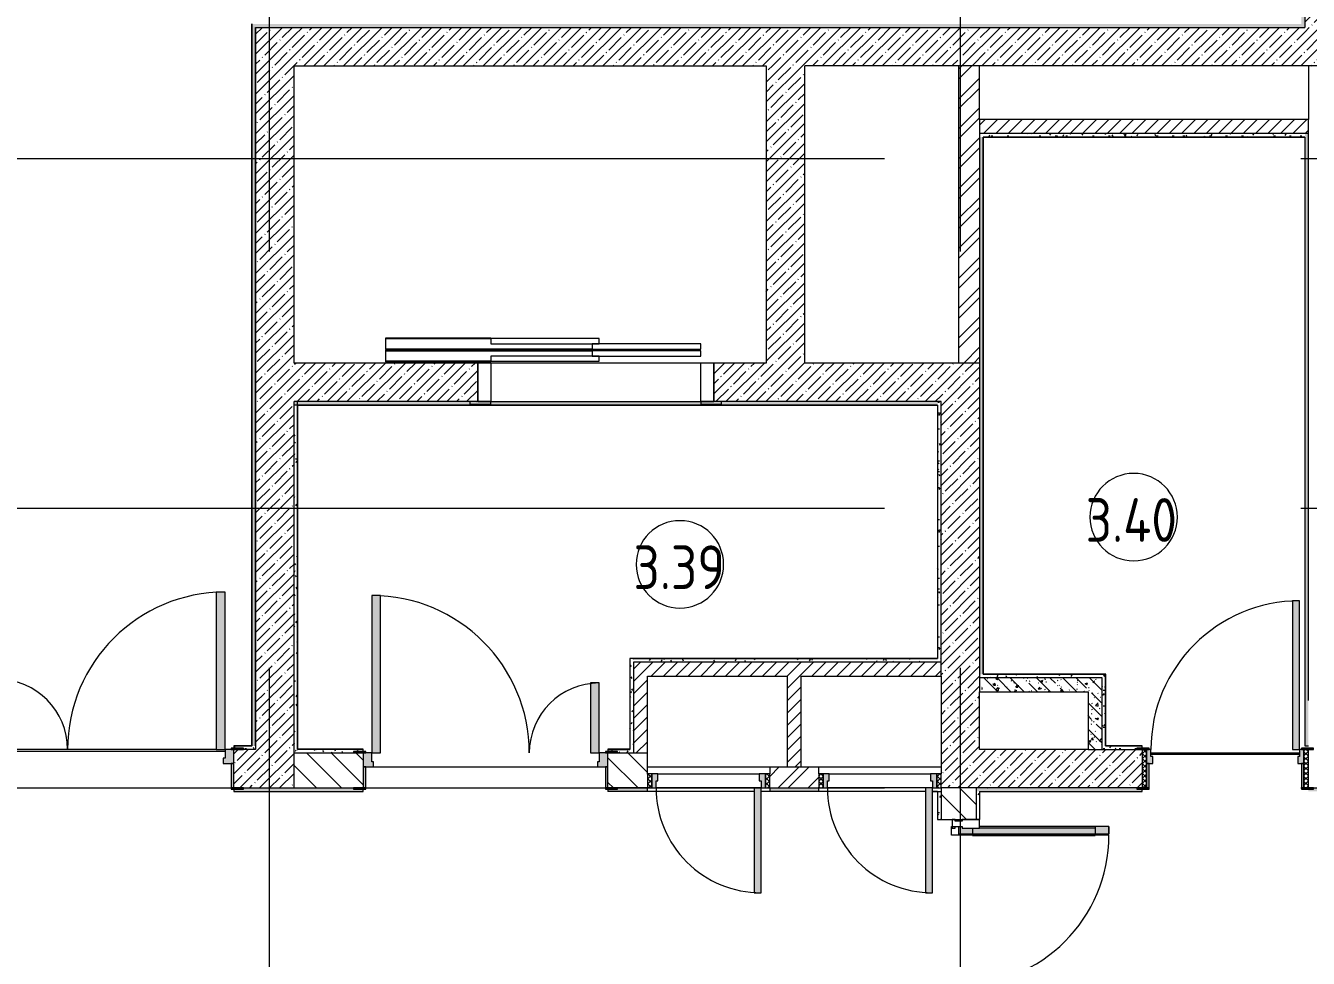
# Model space of a CAD drawing. Header units: millimetres. Extents: x -8624 to 200664, y -8553 to 29000.
# Drawn here: x 143860 to 151195, y 12425 to 17760 of the extents above; entities that cross this region are included whole.
import ezdxf

# ---------------------------------------------------------------- set-up
doc = ezdxf.new("R2010")
doc.units = ezdxf.units.MM
doc.linetypes.add('Осевая', pattern=[15875, 3175, -2381.25, 7937.5, -2381.25])
for name, color, linetype, lineweight in [('A-AREA-IDEN', 7, 'Continuous', 9), ('A-GLAZ-CWMG-3', 7, 'Continuous', 9), ('A-WALL-4', 7, 'Continuous', 13), ('I-WALL-5', 7, 'Continuous', 9), ('Оси-2', 7, 'Осевая', 9)]:
    doc.layers.add(name, color=color, linetype=linetype, lineweight=lineweight)
for name, color, linetype, lineweight, true_color in [('A-DETL-GENF-5', 7, 'Continuous', 9, 0xe2e2e2), ('A-DETL-GENF-6', 7, 'Continuous', 9, 0xaaaaaa), ('A-DOOR-5', 7, 'Continuous', 9, 0xaaaaaa), ('A-DOOR-6', 7, 'Continuous', 9, 0xe2e2e2), ('A-DOOR-FRAM-4', 7, 'Continuous', 9, 0xe2e2e2), ('A-DOOR-FRAM-5', 7, 'Continuous', 9, 0xaaaaaa), ('A-FLOR-3', 7, 'Continuous', 9, 0xaaaaaa), ('I-WALL-6', 7, 'Continuous', 9, 0x787878), ('I-WALL-7', 9, 'Continuous', 9, 0x808080)]:
    doc.layers.add(name, color=color, linetype=linetype, lineweight=lineweight, true_color=true_color)
doc.styles.add('GOST Common', font='GOST_Common.ttf', dxfattribs={"width": 0.9, "height": 250})
pattern_1 = [(45, (50595.26, 0), (-57.024626, 57.024626), []), (45, (50652.28, 0), (-57.024626, 57.024626), [100.806, -20.161, 3.353, -16.808])]
pattern_2 = [(45, (50595.26, 0), (-85.53659, 85.53659), []), (45, (50652.28, 0), (-85.53659, 85.53659), [])]
pattern_3 = [(45, (50595.26, 0), (-35.35534, 35.35534), [])]
pattern_4 = [(135, (50595.26, 0), (-70.71068, -70.71068), [])]
pattern_5 = [(135, (50595.26, 0), (-75.43415, -75.43415), [106.68, -17.78, 3.556, -17.78]), (135, (50595.26, 75.39), (-75.43415, -75.43415), []), (50, (50595.26, 0), (127.52922, -11.15758), [13.335, -146.685]), (355, (50595.26, 0), (-24.66966, 133.74002), [10.668, -117.348]), (100.451, (50605.88, -0.93), (102.85973, 122.58178), [11.333, -124.663]), (46.184, (50595.26, 35.56), (189.75516, -29.43036), [20.002, -220.027]), (96.636, (50611.07, 33.1), (166.1822, 173.1996), [17, -186.995]), (351.184, (50595.26, 35.56), (166.18393, 173.19757), [16.002, -176.022]), (21, (50613.04, 26.67), (106.13027, -71.58603), [13.335, -146.685]), (326, (50613.04, 26.67), (43.26188, 128.93175), [10.668, -117.348]), (71.451, (50621.88, 20.7), (149.39198, 57.34505), [11.333, -124.663]), (37.5, (50595.258, 0), (2.162228, 59.188357), [3.353, -112.573, 3.353, -115.773, -117.792]), (37.5, (50595.258, 0), (2.162228, 59.188357), [-235.052, 3.353, -114.44]), (7.5, (50595.26, 0), (46.773857, 70.126152), [3.353, -64.567, 3.353, -109.906, -44.894]), (7.5, (50595.26, 0), (46.773857, 70.126152), [-181.178, 3.353, -41.542]), (327.5, (50555.61, 0), (94.913671, -4.010093), [3.353, -41.097, 3.353, -135.331, -184.023]), (327.5, (50555.61, 0), (94.913671, -4.010093), [-183.134, 3.353, -180.67]), (317.5, (50537.83, 0), (103.69057, 17.79882), [3.353, -54.432, 3.353, -88.748, -130.683]), (317.5, (50537.83, 0), (103.69057, 17.79882), [-149.885, 3.353, -127.33])]
pattern_6 = [(135, (1951.41, 124.685), (-14.14214, -14.14214), []), (225, (1951.41, 124.685), (14.14214, -14.14214), [])]
pattern_7 = [(45, (-171.384, 124.685), (-14.1421, 14.1421), []), (135, (-171.384, 124.685), (-14.1421, -14.1421), [])]
pattern_8 = [(0, (50595.258, 0), (121.92, 30.48), [10.058, -81.382, 10.058, -81.382, -487.68]), (0, (50595.258, 0), (121.92, 30.48), [-182.88, 10.058, -172.822, 10.058, -81.382, -213.36]), (0, (50595.258, 0), (121.92, 30.48), [-457.2, 10.058, -50.902, 10.058, -142.342]), (120, (50640.978, 15.24), (-87.356454, 90.345817), [10.058, -81.382, 10.058, -81.382, -487.68]), (120, (50640.978, 15.24), (-87.356454, 90.345817), [-182.88, 10.058, -172.822, 10.058, -81.382, -213.36]), (120, (50640.978, 15.24), (-87.356454, 90.345817), [-457.2, 10.058, -50.902, 10.058, -142.342]), (240, (50656.218, 76.2), (-34.563546, -120.825817), [10.058, -81.382, 10.058, -81.382, -487.68]), (240, (50656.218, 76.2), (-34.563546, -120.825817), [-182.88, 10.058, -172.822, 10.058, -81.382, -213.36]), (240, (50656.218, 76.2), (-34.563546, -120.825817), [-457.2, 10.058, -50.902, 10.058, -142.342])]

# ---------------------------------------------------------------- blocks, each defined once
blk = doc.blocks.new('110_Дверь_СКБ_2Ст - Д-1_л_Лестничная клетка EIS60 2-32142534-План зашивки приборов отопления в осях 3 этажа 23-33')
at = {"layer": 'A-DOOR-6'}
for points in [[(612.5, 110), (662.5, 110), (662.5, 1010), (612.5, 1010)], [(-587.5, 110), (-587.5, 510), (-637.5, 510), (-637.5, 110)], [(712.5, -110), (712.5, 30), (697.5, 30), (697.5, -110)]]:
    blk.add_hatch(color=256, dxfattribs=at).paths.add_polyline_path(points)
h = blk.add_hatch(color=256, dxfattribs=at)
h.paths.add_polyline_path([(712.5, 30), (712.5, 110), (662.5, 110), (662.5, 60), (652.5, 60), (652.5, 30)])
h.paths.add_polyline_path([(-627.5, 30), (-627.5, 60), (-637.5, 60), (-637.5, 110), (-687.5, 110), (-687.5, 30)])
at = {"layer": 'A-DOOR-FRAM-4'}
for points in [[(-672.5, 110), (-672.5, 118), (-742.5, 118), (-742.5, 110)], [(767.5, 110), (767.5, 118), (697.5, 118), (697.5, 110)], [(-672.5, -110), (-672.5, 30), (-687.5, 30), (-687.5, -110)], [(-672.5, -118), (-672.5, -110), (-742.5, -110), (-742.5, -118)], [(767.5, -118), (767.5, -110), (697.5, -110), (697.5, -118)]]:
    blk.add_hatch(color=256, dxfattribs=at).paths.add_polyline_path(points)
at = {"layer": 'A-DOOR-5'}
for p, q in [((662.5, 1010), (612.5, 1010)), ((612.5, 1010), (612.5, 110)), ((662.5, 110), (662.5, 1010)), ((-637.5, 510), (-637.5, 110)), ((-587.5, 510), (-637.5, 510)), ((-587.5, 110), (-587.5, 510)), ((-637.5, 110), (-587.5, 110)), ((612.5, 110), (662.5, 110))]:
    blk.add_line(p, q, dxfattribs=at)
for centre, radius, start, end in [((662.5, 110), 900, 90, 180), ((-637.5, 110), 400, 360, 90)]:
    blk.add_arc(centre, radius, start, end, dxfattribs=at)
at = {"layer": 'A-DOOR-FRAM-5'}
for p, q in [((-672.5, 118), (-742.5, 118)), ((-742.5, 118), (-742.5, 110)), ((-742.5, 110), (-672.5, 110)), ((-637.5, 110), (-687.5, 110)), ((-687.5, 110), (-687.5, 30)), ((-672.5, 110), (-672.5, 118)), ((-637.5, 60), (-637.5, 110)), ((662.5, 110), (662.5, 60)), ((712.5, 110), (662.5, 110)), ((767.5, 118), (697.5, 118)), ((697.5, 118), (697.5, 110)), ((697.5, 110), (767.5, 110)), ((712.5, 30), (712.5, 110)), ((767.5, 110), (767.5, 118)), ((-687.5, 30), (-627.5, 30)), ((-672.5, 30), (-687.5, 30)), ((-687.5, 30), (-687.5, -110)), ((-672.5, -110), (-672.5, 30)), ((-627.5, 60), (-637.5, 60)), ((-627.5, 30), (-627.5, 60)), ((662.5, 60), (652.5, 60)), ((652.5, 60), (652.5, 30)), ((652.5, 30), (712.5, 30)), ((712.5, 30), (697.5, 30)), ((697.5, 30), (697.5, -110)), ((712.5, -110), (712.5, 30)), ((-672.5, -110), (-742.5, -110)), ((-742.5, -110), (-742.5, -118)), ((-742.5, -118), (-672.5, -118)), ((-687.5, -110), (-672.5, -110)), ((-672.5, -118), (-672.5, -110)), ((697.5, -110), (712.5, -110)), ((767.5, -110), (697.5, -110)), ((697.5, -110), (697.5, -118)), ((697.5, -118), (767.5, -118)), ((767.5, -118), (767.5, -110))]:
    blk.add_line(p, q, dxfattribs=at)
blk = doc.blocks.new('110_Дверь_СКБ_2Ст - Д-3а 1450x2100h_Лестничная клетка из коридора-32352288-План зашивки приборов отопления в осях 3 этажа 23-33')
at = {"layer": 'A-DOOR-6'}
for points in [[(-587.5, 100), (-587.5, 1000), (-637.5, 1000), (-637.5, 100)], [(662.5, 100), (662.5, 500), (612.5, 500), (612.5, 100)], [(712.5, -100), (712.5, 20), (697.5, 20), (697.5, -100)]]:
    blk.add_hatch(color=256, dxfattribs=at).paths.add_polyline_path(points)
h = blk.add_hatch(color=256, dxfattribs=at)
h.paths.add_polyline_path([(712.5, 20), (712.5, 100), (662.5, 100), (662.5, 50), (652.5, 50), (652.5, 20)])
h.paths.add_polyline_path([(-627.5, 20), (-627.5, 50), (-637.5, 50), (-637.5, 100), (-687.5, 100), (-687.5, 20)])
at = {"layer": 'A-DOOR-FRAM-4'}
for points in [[(-672.5, 100), (-672.5, 108), (-742.5, 108), (-742.5, 100)], [(767.5, 100), (767.5, 108), (697.5, 108), (697.5, 100)], [(-672.5, -100), (-672.5, 20), (-687.5, 20), (-687.5, -100)], [(-672.5, -108), (-672.5, -100), (-742.5, -100), (-742.5, -108)], [(767.5, -108), (767.5, -100), (697.5, -100), (697.5, -108)]]:
    blk.add_hatch(color=256, dxfattribs=at).paths.add_polyline_path(points)
at = {"layer": 'A-DOOR-5'}
for p, q in [((-637.5, 1000), (-637.5, 100)), ((-587.5, 1000), (-637.5, 1000)), ((-587.5, 100), (-587.5, 1000)), ((662.5, 500), (612.5, 500)), ((612.5, 500), (612.5, 100)), ((662.5, 100), (662.5, 500)), ((-637.5, 100), (-587.5, 100)), ((612.5, 100), (662.5, 100))]:
    blk.add_line(p, q, dxfattribs=at)
for centre, radius, start, end in [((-637.5, 100), 900, 0, 90), ((662.5, 100), 400, 90, 180)]:
    blk.add_arc(centre, radius, start, end, dxfattribs=at)
at = {"layer": 'A-DOOR-FRAM-5'}
for p, q in [((-672.5, 108), (-742.5, 108)), ((-742.5, 108), (-742.5, 100)), ((-742.5, 100), (-672.5, 100)), ((-637.5, 100), (-687.5, 100)), ((-687.5, 100), (-687.5, 20)), ((-672.5, 100), (-672.5, 108)), ((-637.5, 50), (-637.5, 100)), ((662.5, 100), (662.5, 50)), ((712.5, 100), (662.5, 100)), ((767.5, 108), (697.5, 108)), ((697.5, 108), (697.5, 100)), ((697.5, 100), (767.5, 100)), ((712.5, 20), (712.5, 100)), ((767.5, 100), (767.5, 108)), ((-687.5, 20), (-627.5, 20)), ((-672.5, 20), (-687.5, 20)), ((-687.5, 20), (-687.5, -100)), ((-672.5, -100), (-672.5, 20)), ((-627.5, 50), (-637.5, 50)), ((-627.5, 20), (-627.5, 50)), ((662.5, 50), (652.5, 50)), ((652.5, 50), (652.5, 20)), ((652.5, 20), (712.5, 20)), ((712.5, 20), (697.5, 20)), ((697.5, 20), (697.5, -100)), ((712.5, -100), (712.5, 20)), ((-672.5, -100), (-742.5, -100)), ((-742.5, -100), (-742.5, -108)), ((-742.5, -108), (-672.5, -108)), ((-687.5, -100), (-672.5, -100)), ((-672.5, -108), (-672.5, -100)), ((697.5, -100), (712.5, -100)), ((767.5, -100), (697.5, -100)), ((697.5, -100), (697.5, -108)), ((697.5, -108), (767.5, -108)), ((767.5, -108), (767.5, -100))]:
    blk.add_line(p, q, dxfattribs=at)
blk = doc.blocks.new('110_Дверь_СКБ_1Ст_Внутренняя1 - Д-8_п_ 950x2100h_охрана 2-32352576-План зашивки приборов отопления в осях 3 этажа 23-33')
at = {"layer": 'A-DOOR-5'}
h = blk.add_hatch(dxfattribs=at)
h.set_pattern_fill('FP_45', color=256, style=0, pattern_type=2)
h.set_pattern_definition([(135, (1826.41, 174.685), (-14.14214, -14.14214), []), (225, (1826.41, 174.685), (14.14214, -14.14214), [])])
h.paths.add_polyline_path([(487.5, -110), (487.5, 110), (462.5, 110), (462.5, -110)])
at = {"layer": 'A-DOOR-6'}
h = blk.add_hatch(color=256, dxfattribs=at)
h.paths.add_polyline_path([(427.5, 30), (462.5, 30), (462.5, 110), (437.5, 110), (437.5, 70), (427.5, 70)])
h.paths.add_polyline_path([(-402.5, 30), (-402.5, 70), (-412.5, 70), (-412.5, 110), (-437.5, 110), (-437.5, 30)])
at = {"layer": 'A-DOOR-FRAM-4'}
for points in [[(397.5, 110), (437.5, 110), (437.5, 960), (397.5, 960)], [(-422.5, 110), (-422.5, 118), (-492.5, 118), (-492.5, 110)], [(-422.5, 109), (-422.5, 110), (-437.5, 109)], [(517.5, 110), (517.5, 118), (447.5, 118), (447.5, 110)], [(462.5, 109), (462.5, 110), (447.5, 109)], [(-422.5, -110), (-422.5, 30), (-437.5, 30), (-437.5, -110)], [(462.5, -110), (462.5, 30), (447.5, 30), (447.5, -110)], [(-422.5, -118), (-422.5, -110), (-492.5, -110), (-492.5, -118)], [(517.5, -118), (517.5, -110), (447.5, -110), (447.5, -118)]]:
    blk.add_hatch(color=256, dxfattribs=at).paths.add_polyline_path(points)
at = {"layer": 'A-DOOR-FRAM-5'}
h = blk.add_hatch(dxfattribs=at)
h.set_pattern_fill('FP_46', color=256, style=0, pattern_type=2)
h.set_pattern_definition([(45, (-296.384, 174.685), (-14.1421, 14.1421), []), (135, (-296.384, 174.685), (-14.1421, -14.1421), [])])
h.paths.add_polyline_path([(-437.5, -110), (-437.5, 110), (-462.5, 110), (-462.5, -110)])
at = {"layer": 'A-DOOR-5'}
for p, q in [((437.5, 960), (397.5, 960)), ((397.5, 960), (397.5, 110)), ((437.5, 110), (437.5, 960)), ((397.5, 110), (437.5, 110))]:
    blk.add_line(p, q, dxfattribs=at)
blk.add_arc((437.5, 110), 850, 90, 180, dxfattribs=at)
at = {"layer": 'A-DOOR-FRAM-5'}
for p, q in [((-422.5, 118), (-492.5, 118)), ((-492.5, 118), (-492.5, 110)), ((-492.5, 110), (-422.5, 110)), ((-437.5, 110), (-462.5, 110)), ((-462.5, 110), (-462.5, -110)), ((-412.5, 110), (-437.5, 110)), ((-437.5, 110), (-437.5, 30)), ((-437.5, -110), (-437.5, 110)), ((-422.5, 110), (-437.5, 110)), ((-437.5, 110), (-437.5, 109)), ((-437.5, 109), (-422.5, 109)), ((-422.5, 110), (-422.5, 118)), ((-422.5, 109), (-422.5, 110)), ((-412.5, 70), (-412.5, 110)), ((437.5, 110), (437.5, 70)), ((462.5, 110), (437.5, 110)), ((517.5, 118), (447.5, 118)), ((447.5, 118), (447.5, 110)), ((462.5, 110), (447.5, 110)), ((447.5, 110), (447.5, 109)), ((447.5, 110), (517.5, 110)), ((447.5, 109), (462.5, 109)), ((462.5, 30), (462.5, 110)), ((487.5, 110), (462.5, 110)), ((462.5, 110), (462.5, -110)), ((462.5, 109), (462.5, 110)), ((487.5, -110), (487.5, 110)), ((517.5, 110), (517.5, 118)), ((-437.5, 30), (-402.5, 30)), ((-422.5, 30), (-437.5, 30)), ((-437.5, 30), (-437.5, -110)), ((-422.5, -110), (-422.5, 30)), ((-402.5, 70), (-412.5, 70)), ((-402.5, 30), (-402.5, 70)), ((437.5, 70), (427.5, 70)), ((427.5, 70), (427.5, 30)), ((427.5, 30), (462.5, 30)), ((462.5, 30), (447.5, 30)), ((447.5, 30), (447.5, -110)), ((462.5, -110), (462.5, 30)), ((-422.5, -110), (-492.5, -110)), ((-492.5, -110), (-492.5, -118)), ((-492.5, -118), (-422.5, -118)), ((-462.5, -110), (-437.5, -110)), ((-437.5, -110), (-422.5, -110)), ((-422.5, -118), (-422.5, -110)), ((447.5, -110), (462.5, -110)), ((517.5, -110), (447.5, -110)), ((447.5, -110), (447.5, -118)), ((447.5, -118), (517.5, -118)), ((462.5, -110), (487.5, -110)), ((517.5, -118), (517.5, -110))]:
    blk.add_line(p, q, dxfattribs=at)
blk = doc.blocks.new('110_Дверь_СКБ_1Ст - д-18 700x2100h_Технический шкаф ЭОМ и СС-23698042-План зашивки приборов отопления в осях 3 этажа 23-33')
at = {"layer": 'A-DOOR-5'}
h = blk.add_hatch(dxfattribs=at)
h.set_pattern_fill('FP_72', color=256, style=0, pattern_type=2)
h.set_pattern_definition(pattern_6)
h.paths.add_polyline_path([(362.5, 60), (337.5, 60), (337.5, -20), (362.5, -20)])
at = {"layer": 'A-DOOR-6'}
h = blk.add_hatch(color=256, dxfattribs=at)
h.paths.add_polyline_path([(-312.5, 60), (-312.5, -20), (-277.5, -20), (-277.5, 20), (-287.5, 20), (-287.5, 60)])
h.paths.add_polyline_path([(337.5, 60), (312.5, 60), (312.5, 20), (302.5, 20), (302.5, -20), (337.5, -20)])
at = {"layer": 'A-DOOR-FRAM-4'}
blk.add_hatch(color=256, dxfattribs=at).paths.add_polyline_path([(-247.5, 660), (-287.5, 660), (-287.5, 60), (-247.5, 60)])
at = {"layer": 'A-DOOR-FRAM-5'}
h = blk.add_hatch(dxfattribs=at)
h.set_pattern_fill('FP_73', color=256, style=0, pattern_type=2)
h.set_pattern_definition(pattern_7)
h.paths.add_polyline_path([(-312.5, 60), (-337.5, 60), (-337.5, -20), (-312.5, -20)])
at = {"layer": 'A-DOOR-5'}
for p, q in [((-287.5, 660), (-287.5, 60)), ((-247.5, 660), (-287.5, 660)), ((-247.5, 60), (-247.5, 660)), ((-287.5, 60), (-247.5, 60))]:
    blk.add_line(p, q, dxfattribs=at)
blk.add_arc((-287.5, 60), 600, 360, 90, dxfattribs=at)
at = {"layer": 'A-DOOR-FRAM-5'}
for p, q in [((-312.5, 60), (-337.5, 60)), ((-337.5, 60), (-337.5, -20)), ((-287.5, 60), (-312.5, 60)), ((-312.5, 60), (-312.5, -20)), ((-312.5, -20), (-312.5, 60)), ((-287.5, 20), (-287.5, 60)), ((-277.5, 20), (-287.5, 20)), ((-277.5, -20), (-277.5, 20)), ((-247.5, 60), (312.5, 60)), ((312.5, 20), (302.5, 20)), ((302.5, 20), (302.5, -20)), ((312.5, 60), (312.5, 20)), ((337.5, 60), (312.5, 60)), ((337.5, -20), (337.5, 60)), ((362.5, 60), (337.5, 60)), ((337.5, 60), (337.5, -20)), ((362.5, -20), (362.5, 60)), ((-337.5, -20), (-312.5, -20)), ((-312.5, -20), (-277.5, -20)), ((302.5, -20), (-277.5, -20)), ((302.5, -20), (337.5, -20)), ((337.5, -20), (362.5, -20))]:
    blk.add_line(p, q, dxfattribs=at)
blk = doc.blocks.new('110_Дверь_СКБ_1Ст - д-18 700x2100h_Технический шкаф ЭОМ и СС-V182-План зашивки приборов отопления в осях 3 этажа 23-33')
at = {"layer": 'A-DOOR-5'}
h = blk.add_hatch(dxfattribs=at)
h.set_pattern_fill('FP_72', color=256, style=0, pattern_type=2)
h.set_pattern_definition(pattern_6)
h.paths.add_polyline_path([(362.5, 60), (337.5, 60), (337.5, -20), (362.5, -20)])
at = {"layer": 'A-DOOR-6'}
h = blk.add_hatch(color=256, dxfattribs=at)
h.paths.add_polyline_path([(312.5, 60), (312.5, 20), (302.5, 20), (302.5, -20), (337.5, -20), (337.5, 60)])
h.paths.add_polyline_path([(-287.5, 60), (-312.5, 60), (-312.5, -20), (-277.5, -20), (-277.5, 20), (-287.5, 20)])
at = {"layer": 'A-DOOR-FRAM-4'}
blk.add_hatch(color=256, dxfattribs=at).paths.add_polyline_path([(-247.5, 660), (-287.5, 660), (-287.5, 60), (-247.5, 60)])
at = {"layer": 'A-DOOR-FRAM-5'}
h = blk.add_hatch(dxfattribs=at)
h.set_pattern_fill('FP_73', color=256, style=0, pattern_type=2)
h.set_pattern_definition(pattern_7)
h.paths.add_polyline_path([(-312.5, 60), (-337.5, 60), (-337.5, -20), (-312.5, -20)])
at = {"layer": 'A-DOOR-5'}
for p, q in [((-287.5, 660), (-287.5, 60)), ((-247.5, 660), (-287.5, 660)), ((-247.5, 60), (-247.5, 660)), ((-287.5, 60), (-247.5, 60))]:
    blk.add_line(p, q, dxfattribs=at)
blk.add_arc((-287.5, 60), 600, 360, 90, dxfattribs=at)
at = {"layer": 'A-DOOR-FRAM-5'}
for p, q in [((-312.5, 60), (-337.5, 60)), ((-337.5, 60), (-337.5, -20)), ((-287.5, 60), (-312.5, 60)), ((-312.5, 60), (-312.5, -20)), ((-312.5, -20), (-312.5, 60)), ((-287.5, 20), (-287.5, 60)), ((-277.5, 20), (-287.5, 20)), ((-277.5, -20), (-277.5, 20)), ((-247.5, 60), (312.5, 60)), ((312.5, 20), (302.5, 20)), ((302.5, 20), (302.5, -20)), ((312.5, 60), (312.5, 20)), ((337.5, 60), (312.5, 60)), ((337.5, -20), (337.5, 60)), ((362.5, 60), (337.5, 60)), ((337.5, 60), (337.5, -20)), ((362.5, -20), (362.5, 60)), ((-337.5, -20), (-312.5, -20)), ((-312.5, -20), (-277.5, -20)), ((302.5, -20), (-277.5, -20)), ((302.5, -20), (337.5, -20)), ((337.5, -20), (362.5, -20))]:
    blk.add_line(p, q, dxfattribs=at)
blk = doc.blocks.new('DOR_Дверь лифта - 1350х2050h-19118285-План зашивки приборов отопления в осях 3 этажа 23-33')
at = {"layer": 'A-DOOR-5'}
for p, q in [((-600, 125), (-720, 125)), ((-720, 125), (-720, 110)), ((-720, 110), (-600, 110)), ((-675, 110), (-675, -110)), ((-600, 110), (-675, 110)), ((-600, 110), (-600, 125)), ((600, 110), (-600, 110)), ((-600, 110), (-600, -110)), ((720, 125), (600, 125)), ((600, 125), (600, 110)), ((600, -110), (600, 110)), ((675, 110), (600, 110)), ((600, 110), (720, 110)), ((675, -110), (675, 110)), ((720, 110), (720, 125)), ((-675, -110), (-600, -110)), ((-600, -110), (600, -110)), ((-20, -120), (-20, -150)), ((600, -120), (-20, -120)), ((600, -110), (675, -110)), ((600, -150), (600, -120)), ((-600, -150), (-600, -180)), ((20, -150), (-600, -150)), ((-600, -180), (20, -180)), ((-600, -190), (-600, -220)), ((20, -190), (-600, -190)), ((-600, -220), (20, -220)), ((-20, -150), (600, -150)), ((-20, -220), (-20, -250)), ((600, -220), (-20, -220)), ((20, -180), (20, -150)), ((20, -220), (20, -190)), ((600, -250), (600, -220)), ((-20, -250), (600, -250))]:
    blk.add_line(p, q, dxfattribs=at)
at = {"layer": 'A-DOOR-FRAM-5'}
for p, q in [((600, -117), (600, -120)), ((1203, -117), (600, -117)), ((600, -120), (1200, -120)), ((1200, -120), (1200, -180)), ((1203, -183), (1203, -117)), ((1200, -180), (20, -180)), ((20, -180), (20, -183)), ((20, -183), (1203, -183)), ((1203, -187), (20, -187)), ((20, -187), (20, -190)), ((20, -190), (1200, -190)), ((1200, -190), (1200, -250)), ((1203, -253), (1203, -187)), ((600, -250), (600, -253)), ((1200, -250), (600, -250)), ((600, -253), (1203, -253))]:
    blk.add_line(p, q, dxfattribs=at)
blk = doc.blocks.new('Дверь_Витражная_остекление_ - ВВ-7 остекление-32356329-План зашивки приборов отопления в осях 3 этажа 23-33')
at = {"layer": 'A-DETL-GENF-5'}
for points in [[(-860, -880), (-815, -880), (-815, -20), (-860, -20)], [(865, -880), (910, -880), (910, -140), (900, -140), (900, -40), (910, -40), (910, -20), (865, -20), (865, -140)]]:
    blk.add_hatch(color=256, dxfattribs=at).paths.add_polyline_path(points)
at = {"layer": 'A-DETL-GENF-6'}
for p, q in [((-815, -20), (-860, -20)), ((-860, -880), (-860, -20)), ((-815, -20), (-860, -20)), ((-860, -20), (-860, -880)), ((-815, -880), (-815, -20)), ((-815, -880), (-815, -20)), ((865, -880), (865, -20)), ((865, -20), (865, -880)), ((-860, -100), (-815, -100)), ((-850, -800), (-850, -100)), ((-806, -800), (-806, -100)), ((856, -800), (856, -100)), ((900, -100), (865, -100)), ((900, -800), (900, -140)), ((910, -880), (910, -140)), ((910, -880), (910, -140)), ((-860, -800), (-815, -800)), ((910, -800), (865, -800)), ((-860, -880), (-815, -880)), ((-860, -880), (-815, -880)), ((910, -880), (865, -880)), ((865, -880), (910, -880))]:
    blk.add_line(p, q, dxfattribs=at)
at = {"layer": 'A-DOOR-5'}
for p, q in [((-910, 20), (-860, 20)), ((-910, -20), (-910, 20)), ((-860, 20), (-860, -20)), ((860, 20), (910, 20)), ((860, -20), (860, 20)), ((910, 20), (910, -20)), ((-860, -20), (-910, -20)), ((-860, -880), (-860, -20)), ((860, -880), (860, -20)), ((910, -20), (860, -20))]:
    blk.add_line(p, q, dxfattribs=at)
for centre, start, end in [((-860, -20), 270, 0), ((860, -20), 180, 270)]:
    blk.add_arc(centre, 860, start, end, dxfattribs=at)
blk = doc.blocks.new('Прямоугольный импост - Импост структурный с накладкой - 160мм Темный-32348142-План зашивки приборов отопления в осях 3 этажа 23-33')
at = {"layer": 'A-GLAZ-CWMG-3'}
for p, q in [((0, 17), (-50, 17)), ((-50, 17), (-50, 0)), ((-50, 0), (-40, 0)), ((-40, 0), (-40, -40)), ((-10, -40), (-10, 0)), ((-10, 0), (0, 0)), ((0, 0), (0, 17)), ((-40, -40), (-50, -40)), ((-50, -40), (-50, -140)), ((0, -40), (-10, -40)), ((0, -140), (0, -40)), ((-50, -140), (0, -140))]:
    blk.add_line(p, q, dxfattribs=at)
blk = doc.blocks.new('Марка_Помещения - Номер-25198446-План зашивки приборов отопления в осях 3 этажа 23-33')
at = {"layer": 'A-AREA-IDEN'}
for start, end in [(360, 180), (180, 360)]:
    blk.add_arc((0, 0), 2.5, start, end, dxfattribs=at)

msp = doc.modelspace()

# ---------------------------------------------------------------- hatches: boundary and pattern name
at = {"layer": 'I-WALL-5'}
h = msp.add_hatch(dxfattribs=at)
h.set_pattern_fill('FP_119', color=256, style=0, pattern_type=2)
h.set_pattern_definition(pattern_1)
h.paths.add_polyline_path([(151175.3, 17530), (151395.3, 17530), (151395.3, 21400), (151175.3, 21400), (151175.3, 17750)])
h = msp.add_hatch(dxfattribs=at)
h.set_pattern_fill('FP_119', color=256, style=0, pattern_type=2)
h.set_pattern_definition(pattern_1)
h.paths.add_polyline_path([(145175.3, 13620), (145395.3, 13620), (145395.3, 17750), (145175.3, 17750), (145175.3, 13640)])
h = msp.add_hatch(dxfattribs=at)
h.set_pattern_fill('FP_119', color=256, style=0, pattern_type=2)
h.set_pattern_definition(pattern_1)
h.paths.add_polyline_path([(151175.3, 17530), (151175.3, 17750), (145395.3, 17750), (145395.3, 17530), (150383.4, 17530)])
h = msp.add_hatch(dxfattribs=at)
h.set_pattern_fill('FP_119', color=256, style=0, pattern_type=2)
h.set_pattern_definition(pattern_1)
h.paths.add_polyline_path([(148095.3, 15830), (148315.3, 15830), (148315.3, 17530), (148095.3, 17530), (148095.3, 16961.8)])
h = msp.add_hatch(dxfattribs=at)
h.set_pattern_fill('FP_125', color=256, style=0, pattern_type=2)
h.set_pattern_definition(pattern_2)
h.paths.add_polyline_path([(149315.3, 15830), (149315.3, 17530), (149195.3, 17530), (149195.3, 15830)])
h = msp.add_hatch(dxfattribs=at)
h.set_pattern_fill('FP_123', color=256, style=0, pattern_type=2)
h.set_pattern_definition(pattern_3)
h.paths.add_polyline_path([(151175.3, 17142.8), (151195.3, 17142.8), (151195.3, 17222.8), (149315.3, 17222.8), (149315.3, 17142.8), (150383.4, 17142.8)])
h = msp.add_hatch(dxfattribs=at)
h.set_pattern_fill('FP_119', color=256, style=0, pattern_type=2)
h.set_pattern_definition(pattern_1)
h.paths.add_polyline_path([(149075.3, 15610), (149095.3, 15610), (149095.3, 15830), (147795.3, 15830), (147795.3, 15610), (147837.1, 15610)])
h.paths.add_polyline_path([(146445.3, 15610), (146445.3, 15830), (145395.3, 15830), (145395.3, 15610), (145415.3, 15610)])
h = msp.add_hatch(dxfattribs=at)
h.set_pattern_fill('FP_119', color=256, style=0, pattern_type=2)
h.set_pattern_definition(pattern_1)
h.paths.add_polyline_path([(149110.2, 13620), (149315.3, 13620), (149315.3, 15830), (149095.3, 15830), (149095.3, 13620)])
h = msp.add_hatch(dxfattribs=at)
h.set_pattern_fill('FP_123', color=256, style=0, pattern_type=2)
h.set_pattern_definition(pattern_3)
h.paths.add_polyline_path([(147415.3, 13600), (147415.3, 14120), (147335.3, 14120), (147335.3, 13600)])
h = msp.add_hatch(dxfattribs=at)
h.set_pattern_fill('FP_123', color=256, style=0, pattern_type=2)
h.set_pattern_definition(pattern_3)
h.paths.add_polyline_path([(149095.3, 14040), (149095.3, 14120), (147415.3, 14120), (147415.3, 14040), (148295.3, 14040)])
h = msp.add_hatch(dxfattribs=at)
h.set_pattern_fill('FP_123', color=256, style=0, pattern_type=2)
h.set_pattern_definition(pattern_3)
h.paths.add_polyline_path([(148295.3, 13520), (148295.3, 14040), (148215.3, 14040), (148215.3, 13520)])
h = msp.add_hatch(dxfattribs=at)
h.set_pattern_fill('FP_119', color=256, style=0, pattern_type=2)
h.set_pattern_definition(pattern_1)
h.paths.add_polyline_path([(145105.3, 13400), (145395.3, 13400), (145395.3, 13620), (145050.3, 13620), (145050.3, 13400)])
h.paths.add_polyline_path([(143595.3, 13400), (143650.3, 13400), (143650.3, 13620), (143405.3, 13620), (143405.3, 13400)])
h = msp.add_hatch(dxfattribs=at)
h.set_pattern_fill('FP_122', color=256, style=0, pattern_type=2)
h.set_pattern_definition(pattern_4)
h.paths.add_polyline_path([(147190.3, 13400), (147415.3, 13400), (147415.3, 13600), (147190.3, 13600), (147190.3, 13501)])
h.paths.add_polyline_path([(145790.3, 13400), (145790.3, 13600), (145395.3, 13600), (145395.3, 13400), (145735.3, 13400)])
h = msp.add_hatch(dxfattribs=at)
h.set_pattern_fill('FP_119', color=256, style=0, pattern_type=2)
h.set_pattern_definition(pattern_1)
h.paths.add_polyline_path([(150245.3, 13400), (150245.3, 13620), (149095.3, 13620), (149095.3, 13400), (150215.3, 13400)])
h = msp.add_hatch(dxfattribs=at)
h.set_pattern_fill('FP_125', color=256, style=0, pattern_type=2)
h.set_pattern_definition(pattern_2)
h.paths.add_polyline_path([(148115.3, 13400), (148395.3, 13400), (148395.3, 13520), (148115.3, 13520), (148115.3, 13480)])
h = msp.add_hatch(dxfattribs=at)
h.set_pattern_fill('FP_122', color=256, style=0, pattern_type=2)
h.set_pattern_definition(pattern_4)
h.paths.add_polyline_path([(149095.3, 10600), (149295.3, 10600), (149295.3, 11320), (149095.3, 11320)])
h.paths.add_polyline_path([(149095.3, 13220), (149295.3, 13220), (149295.3, 13400), (149095.3, 13400), (149095.3, 13380)])
at = {"layer": 'I-WALL-6'}
h = msp.add_hatch(dxfattribs=at)
h.set_pattern_fill('FP_128', color=256, style=0, pattern_type=2)
h.set_pattern_definition(pattern_5)
h.paths.add_polyline_path([(149935.3, 13950), (150015.3, 13950), (150015.3, 14030), (149315.3, 14030), (149315.3, 13950)])
h = msp.add_hatch(dxfattribs=at)
h.set_pattern_fill('FP_128', color=256, style=0, pattern_type=2)
h.set_pattern_definition(pattern_5)
h.paths.add_polyline_path([(150015.3, 13620), (150015.3, 13950), (149935.3, 13950), (149935.3, 13620)])
at = {"layer": 'I-WALL-7'}
h = msp.add_hatch(dxfattribs=at)
h.set_pattern_fill('FP_139', color=256, style=0, pattern_type=2)
h.set_pattern_definition(pattern_8)
h.paths.add_polyline_path([(151155.3, 17750), (151175.3, 17750), (151175.3, 21150), (151155.3, 21150), (151155.3, 17770)])
h = msp.add_hatch(dxfattribs=at)
h.set_pattern_fill('FP_139', color=256, style=0, pattern_type=2)
h.set_pattern_definition(pattern_8)
h.paths.add_polyline_path([(145155.3, 13640), (145175.3, 13640), (145175.3, 17770), (145155.3, 17770), (145155.3, 13641)])
h = msp.add_hatch(dxfattribs=at)
h.set_pattern_fill('FP_139', color=256, style=0, pattern_type=2)
h.set_pattern_definition(pattern_8)
h.paths.add_polyline_path([(151155.3, 17750), (151155.3, 17770), (145175.3, 17770), (145175.3, 17750), (150383.4, 17750)])
h = msp.add_hatch(dxfattribs=at)
h.set_pattern_fill('FP_139', color=256, style=0, pattern_type=2)
h.set_pattern_definition(pattern_8)
h.paths.add_polyline_path([(151174.3, 17122.8), (151175.3, 17122.8), (151175.3, 17142.8), (149315.3, 17142.8), (149315.3, 17122.8), (150383.4, 17122.8)])
h = msp.add_hatch(dxfattribs=at)
h.set_pattern_fill('FP_139', color=256, style=0, pattern_type=2)
h.set_pattern_definition(pattern_8)
h.paths.add_polyline_path([(149335.3, 14050), (149335.3, 17122.8), (149315.3, 17122.8), (149315.3, 14050)])
h = msp.add_hatch(dxfattribs=at)
h.set_pattern_fill('FP_139', color=256, style=0, pattern_type=2)
h.set_pattern_definition(pattern_8)
h.paths.add_polyline_path([(151175.3, 13640), (151195.3, 13640), (151195.3, 17142.8), (151175.3, 17142.8), (151175.3, 13900)])
h = msp.add_hatch(dxfattribs=at)
h.set_pattern_fill('FP_139', color=256, style=0, pattern_type=2)
h.set_pattern_definition(pattern_8)
h.paths.add_polyline_path([(145395.3, 13600), (145415.3, 13600), (145415.3, 15610), (145395.3, 15610), (145395.3, 13620)])
h = msp.add_hatch(dxfattribs=at)
h.set_pattern_fill('FP_139', color=256, style=0, pattern_type=2)
h.set_pattern_definition(pattern_8)
h.paths.add_polyline_path([(149075.3, 15590), (149075.3, 15610), (145395.3, 15610), (145395.3, 15590), (147837.1, 15590)])
h = msp.add_hatch(dxfattribs=at)
h.set_pattern_fill('FP_139', color=256, style=0, pattern_type=2)
h.set_pattern_definition(pattern_8)
h.paths.add_polyline_path([(149095.3, 14140), (149095.3, 15610), (149075.3, 15610), (149075.3, 14140)])
h = msp.add_hatch(dxfattribs=at)
h.set_pattern_fill('FP_139', color=256, style=0, pattern_type=2)
h.set_pattern_definition(pattern_8)
h.paths.add_polyline_path([(147335.3, 13620), (147335.3, 14140), (147315.3, 14140), (147315.3, 13620)])
h = msp.add_hatch(dxfattribs=at)
h.set_pattern_fill('FP_139', color=256, style=0, pattern_type=2)
h.set_pattern_definition(pattern_8)
h.paths.add_polyline_path([(149095.3, 14120), (149095.3, 14140), (147335.3, 14140), (147335.3, 14120), (147837.1, 14120)])
h = msp.add_hatch(dxfattribs=at)
h.set_pattern_fill('FP_139', color=256, style=0, pattern_type=2)
h.set_pattern_definition(pattern_8)
h.paths.add_polyline_path([(150015.3, 14030), (150035.3, 14030), (150035.3, 14050), (149315.3, 14050), (149315.3, 14030)])
h = msp.add_hatch(dxfattribs=at)
h.set_pattern_fill('FP_139', color=256, style=0, pattern_type=2)
h.set_pattern_definition(pattern_8)
h.paths.add_polyline_path([(150035.3, 13620), (150035.3, 14030), (150015.3, 14030), (150015.3, 13620)])
h = msp.add_hatch(dxfattribs=at)
h.set_pattern_fill('FP_139', color=256, style=0, pattern_type=2)
h.set_pattern_definition(pattern_8)
h.paths.add_polyline_path([(145175.3, 13620), (145175.3, 13640), (145050.3, 13640), (145050.3, 13628), (145105.3, 13628), (145105.3, 13620)])
h.paths.add_polyline_path([(143648.3, 13628), (143650.3, 13628), (143650.3, 13640), (143625.3, 13640), (143625.3, 13628), (143642.3, 13628)])
h = msp.add_hatch(dxfattribs=at)
h.set_pattern_fill('FP_139', color=256, style=0, pattern_type=2)
h.set_pattern_definition(pattern_8)
h.paths.add_polyline_path([(147335.3, 13600), (147335.3, 13620), (147190.3, 13620), (147190.3, 13608), (147245.3, 13608), (147245.3, 13600)])
h.paths.add_polyline_path([(145735.3, 13600), (145735.3, 13608), (145790.3, 13608), (145790.3, 13620), (145415.3, 13620), (145415.3, 13600)])
h = msp.add_hatch(dxfattribs=at)
h.set_pattern_fill('FP_139', color=256, style=0, pattern_type=2)
h.set_pattern_definition(pattern_8)
h.paths.add_polyline_path([(150035.3, 13620), (150215.3, 13620), (150215.3, 13628), (150245.3, 13628), (150245.3, 13640), (150035.3, 13640)])
h = msp.add_hatch(dxfattribs=at)
h.set_pattern_fill('FP_139', color=256, style=0, pattern_type=2)
h.set_pattern_definition(pattern_8)
h.paths.add_polyline_path([(148395.3, 13380), (148395.3, 13400), (148115.3, 13400), (148115.3, 13380)])
h.paths.add_polyline_path([(147415.3, 13380), (147415.3, 13400), (147245.3, 13400), (147245.3, 13392), (147190.3, 13392), (147190.3, 13380), (147245.3, 13380)])
h.paths.add_polyline_path([(145790.3, 13380), (145790.3, 13392), (145735.3, 13392), (145735.3, 13400), (145105.3, 13400), (145105.3, 13392), (145050.3, 13392), (145050.3, 13380), (145735.3, 13380)])
h.paths.add_polyline_path([(143595.3, 13380), (143650.3, 13380), (143650.3, 13392), (143595.3, 13392), (143595.3, 13400), (142875.3, 13400), (142875.3, 13392), (142845.3, 13392), (142845.3, 13380), (142875.3, 13380)])
h.paths.add_polyline_path([(141025.3, 13380), (141895.3, 13380), (141895.3, 13392), (141865.3, 13392), (141865.3, 13400), (141025.3, 13400), (141025.3, 13392), (140995.3, 13392), (140995.3, 13380)])
h.paths.add_polyline_path([(140045.3, 13380), (140045.3, 13392), (140015.3, 13392), (140015.3, 13400), (138795.3, 13400), (138795.3, 13380), (140015.3, 13380)])
h.paths.add_polyline_path([(137913.7, 13380), (138095.3, 13380), (138095.3, 13400), (137913.7, 13400)])
h.paths.add_polyline_path([(136685.3, 13380), (137213.7, 13380), (137213.7, 13400), (136685.3, 13400), (136685.3, 13392), (136655.3, 13392), (136655.3, 13380)])
h.paths.add_polyline_path([(135705.3, 13380), (135705.3, 13392), (135675.3, 13392), (135675.3, 13400), (135585.3, 13400), (135586.3, 13380), (135675.3, 13380)])
h = msp.add_hatch(dxfattribs=at)
h.set_pattern_fill('FP_139', color=256, style=0, pattern_type=2)
h.set_pattern_definition(pattern_8)
h.paths.add_polyline_path([(149095.3, 13220), (149095.3, 13380), (149075.3, 13380), (149075.3, 13220)])
h = msp.add_hatch(dxfattribs=at)
h.set_pattern_fill('FP_139', color=256, style=0, pattern_type=2)
h.set_pattern_definition(pattern_8)
h.paths.add_polyline_path([(170954.3, 13380), (170955.3, 13380), (170955.3, 13400), (169555.7, 13399.6), (169555.7, 13392), (169525.7, 13392), (169525.7, 13380), (170754.1, 13380)])
h.paths.add_polyline_path([(168045.7, 13380), (168075.7, 13380), (168075.7, 13392), (168045.7, 13392), (168045.7, 13400), (160395.3, 13400), (160395.3, 13392), (160365.3, 13392), (160365.3, 13380), (165661.5, 13380)])
h.paths.add_polyline_path([(158915.3, 13380), (158915.3, 13392), (158885.3, 13392), (158885.3, 13400), (153625.3, 13400), (153625.3, 13392), (153595.3, 13392), (153595.3, 13380), (158885.3, 13380)])
h.paths.add_polyline_path([(151225.3, 13380), (152145.3, 13380), (152145.3, 13392), (152115.3, 13392), (152115.3, 13400), (151225.3, 13400), (151225.3, 13392), (151195.3, 13392), (151195.3, 13380)])
h.paths.add_polyline_path([(150245.3, 13380), (150245.3, 13392), (150215.3, 13392), (150215.3, 13400), (149295.3, 13400), (149295.3, 13380), (150215.3, 13380)])
h = msp.add_hatch(dxfattribs=at)
h.set_pattern_fill('FP_139', color=256, style=0, pattern_type=2)
h.set_pattern_definition(pattern_8)
h.paths.add_polyline_path([(149315.3, 13220), (149315.3, 13380), (149295.3, 13380), (149295.3, 13220)])

# ---------------------------------------------------------------- linework, layer by layer
at = {"layer": 'A-FLOR-3'}
for p, q in [((145154.3, 13639.8), (145154.3, 17750)), ((143700.3, 13610), (145000.3, 13610)), ((144950.3, 13620), (143750.3, 13620)), ((150295.3, 13600), (151145.3, 13600)), ((151145.3, 13590.2), (150295.3, 13590.2)), ((145850.3, 13520), (147130.3, 13520))]:
    msp.add_line(p, q, dxfattribs=at)
at = {"layer": 'A-WALL-4'}
for p, q in [((151175.3, 21150), (151175.3, 17750)), ((145155.3, 13640), (145155.3, 17770)), ((145175.3, 17750), (145175.3, 13620)), ((145175.3, 13640), (145175.3, 17750)), ((145395.3, 17750), (151175.3, 17750)), ((149315.3, 17222.8), (149315.3, 13950)), ((151195.3, 13900), (151195.3, 17222.8)), ((151195.3, 17142.8), (149315.3, 17142.8)), ((151175.3, 17122.8), (149335.3, 17122.8)), ((149335.3, 17122.8), (149335.3, 14050)), ((151175.3, 17122.8), (151175.3, 13640)), ((145395.3, 13620), (145395.3, 15610)), ((145415.3, 15610), (145395.3, 15610)), ((145415.3, 13620), (145415.3, 15590)), ((145416.3, 15590), (145415.3, 15590)), ((149095.3, 15610), (147795.3, 15610)), ((149075.3, 15589), (149075.3, 15590)), ((149095.3, 14040), (149095.3, 15610)), ((147335.3, 14140), (149075.3, 14140)), ((149335.3, 14050), (150035.3, 14050)), ((145155.3, 13640), (145050.3, 13640)), ((145175.3, 13620), (145105.3, 13620)), ((145395.3, 13400), (145395.3, 13600)), ((145395.3, 13600), (145735.3, 13600)), ((145415.3, 13620), (145416.3, 13620)), ((147190.3, 13620), (147315.3, 13620)), ((147245.3, 13600), (147415.3, 13600)), ((149935.3, 13620), (150215.3, 13620)), ((150035.3, 13640), (150245.3, 13640)), ((148215.3, 13520), (148295.3, 13520)), ((145395.3, 13400), (145735.3, 13400)), ((147415.3, 13400), (147245.3, 13400)), ((148115.3, 13400), (148395.3, 13400)), ((149095.3, 13380), (149095.3, 13220)), ((149295.3, 13400), (149295.3, 13220)), ((149315.3, 13380), (150245.3, 13380)), ((149315.3, 13380), (149315.3, 13220))]:
    msp.add_line(p, q, dxfattribs=at)
at = {"layer": 'I-WALL-5'}
for p, q in [((145153.3, 13641), (145153.3, 17770.5)), ((145154.3, 17770.5), (145154.3, 13641)), ((145175.3, 17750), (145395.3, 17750)), ((145395.3, 15830), (145395.3, 17530)), ((145395.3, 17530), (148095.3, 17530)), ((148095.3, 17530), (148095.3, 15830)), ((148315.3, 15830), (148315.3, 17530)), ((151395.3, 17530), (148315.3, 17530)), ((149195.3, 17530), (149195.3, 15830)), ((149315.3, 17222.8), (149315.3, 17530)), ((151195.3, 17530), (151195.3, 17222.8)), ((151195.3, 17222.8), (149315.3, 17222.8)), ((149336.3, 17121.8), (151174.3, 17121.8)), ((149336.3, 14051), (149336.3, 17121.8)), ((151174.3, 17121.8), (151174.3, 13640)), ((146445.3, 15830), (145395.3, 15830)), ((146445.3, 15610), (146445.3, 15830)), ((148095.3, 15830), (147795.3, 15830)), ((147795.3, 15830), (147795.3, 15610)), ((149315.3, 15830), (148315.3, 15830)), ((149075.3, 15590), (145395.3, 15590)), ((145415.3, 15590), (145415.3, 15610)), ((146520.3, 15610), (145415.3, 15610)), ((145415.3, 15589), (149074.3, 15589)), ((145416.3, 13621), (145416.3, 15590)), ((147795.3, 15610), (147720.3, 15610)), ((149074.3, 15589), (149074.3, 14141)), ((149075.3, 15589), (149075.3, 14140)), ((149074.3, 14141), (147314.3, 14141)), ((147314.3, 14141), (147314.3, 13621)), ((147335.3, 14140), (147315.3, 14140)), ((147315.3, 14140), (147315.3, 13620)), ((147335.3, 14120), (147335.3, 13600)), ((149095.3, 14120), (147335.3, 14120)), ((147415.3, 13480), (147415.3, 14040)), ((147415.3, 14040), (148215.3, 14040)), ((148215.3, 14040), (148215.3, 13520)), ((148295.3, 14040), (149095.3, 14040)), ((148295.3, 13520), (148295.3, 14040)), ((149095.3, 14040), (149095.3, 13480)), ((150015.3, 14030), (149315.3, 14030)), ((150036.3, 14051), (149336.3, 14051)), ((150015.3, 13620), (150015.3, 14030)), ((150035.3, 13640), (150035.3, 14050)), ((150036.3, 13641), (150036.3, 14051)), ((149315.3, 13950), (149935.3, 13950)), ((149315.3, 13620), (149315.3, 13950)), ((149935.3, 13950), (149935.3, 13620)), ((145050.3, 13641), (145050.3, 13628)), ((145050.3, 13641), (145154.3, 13641)), ((145395.3, 13600), (145395.3, 13620)), ((145790.3, 13621), (145416.3, 13621)), ((145790.3, 13620), (145416.3, 13620)), ((145790.3, 13608), (145790.3, 13621)), ((147190.3, 13621), (147190.3, 13608)), ((147314.3, 13621), (147190.3, 13621)), ((149935.3, 13620), (149315.3, 13620)), ((150245.3, 13641), (150036.3, 13641)), ((150245.3, 13628), (150245.3, 13641)), ((151174.3, 13640), (151195.3, 13640)), ((147415.3, 13520), (148215.3, 13520)), ((148115.3, 13520), (148115.3, 13480)), ((148295.3, 13520), (149095.3, 13520)), ((148395.3, 13480), (148395.3, 13520)), ((145050.3, 13392), (145050.3, 13379)), ((145050.3, 13380), (145790.3, 13380)), ((145050.3, 13379), (145790.3, 13379)), ((145105.3, 13400), (145395.3, 13400)), ((145790.3, 13379), (145790.3, 13392)), ((147190.3, 13392), (147190.3, 13379)), ((148025.3, 13380), (147190.3, 13380)), ((148025.3, 13379), (147190.3, 13379)), ((147415.3, 13379), (147415.3, 13400)), ((149005.3, 13380), (148065.3, 13380)), ((149005.3, 13379), (148065.3, 13379)), ((148115.3, 13400), (148115.3, 13379)), ((148395.3, 13379), (148395.3, 13400)), ((149045.3, 13380), (149095.3, 13380)), ((149074.3, 13379), (149045.3, 13379)), ((149074.3, 13380), (149074.3, 13220)), ((149075.3, 13380), (149075.3, 13220)), ((149295.3, 13400), (149095.3, 13400)), ((149095.3, 13400), (149095.3, 13380)), ((150215.3, 13400), (149095.3, 13400)), ((149316.3, 13379), (150245.3, 13379)), ((149316.3, 13220), (149316.3, 13379)), ((150245.3, 13379), (150245.3, 13392)), ((149074.3, 13220), (149316.3, 13220))]:
    msp.add_line(p, q, dxfattribs=at)
at = {"layer": 'Оси-2'}
for p, q in [((145255.3, 593.7), (145255.3, 18900)), ((149205.3, 593.7), (149205.3, 18900)), ((135277, 17000), (173325.3, 17000)), ((135277, 15000), (172755.3, 15000)), ((135277, 13400), (172725.3, 13400))]:
    msp.add_line(p, q, dxfattribs=at)

# ---------------------------------------------------------------- block references
at = {"layer": 'A-AREA-IDEN', "xscale": 99.99999999999993, "yscale": 99.99999999999993, "zscale": 99.99999999999993}
for p in [(150196.4, 14948.8), (147601.6, 14678.5)]:
    msp.add_blockref('Марка_Помещения - Номер-25198446-План зашивки приборов отопления в осях 3 этажа 23-33', p, dxfattribs=at)
at = {"layer": 'A-DOOR-5'}
for name, p, rotation in [('DOR_Дверь лифта - 1350х2050h-19118285-План зашивки приборов отопления в осях 3 этажа 23-33', (147120.3, 15720), 180), ('110_Дверь_СКБ_1Ст - д-18 700x2100h_Технический шкаф ЭОМ и СС-V182-План зашивки приборов отопления в осях 3 этажа 23-33', (147777.8, 13460), 180), ('110_Дверь_СКБ_1Ст - д-18 700x2100h_Технический шкаф ЭОМ и СС-23698042-План зашивки приборов отопления в осях 3 этажа 23-33', (148757.8, 13460), 180), ('Дверь_Витражная_остекление_ - ВВ-7 остекление-32356329-План зашивки приборов отопления в осях 3 этажа 23-33', (149175.3, 12270), 89.99999999999993)]:
    msp.add_blockref(name, p, dxfattribs=dict(at, rotation=rotation))
for name, p in [('110_Дверь_СКБ_2Ст - Д-1_л_Лестничная клетка EIS60 2-32142534-План зашивки приборов отопления в осях 3 этажа 23-33', (144337.8, 13510)), ('110_Дверь_СКБ_2Ст - Д-3а 1450x2100h_Лестничная клетка из коридора-32352288-План зашивки приборов отопления в осях 3 этажа 23-33', (146477.8, 13500)), ('110_Дверь_СКБ_1Ст_Внутренняя1 - Д-8_п_ 950x2100h_охрана 2-32352576-План зашивки приборов отопления в осях 3 этажа 23-33', (150707.8, 13510))]:
    msp.add_blockref(name, p, dxfattribs=at)
at = {"layer": 'A-GLAZ-CWMG-3', "rotation": 89.99999999999993}
msp.add_blockref('Прямоугольный импост - Импост структурный с накладкой - 160мм Темный-32348142-План зашивки приборов отопления в осях 3 этажа 23-33', (149175.3, 13220), dxfattribs=at)

# ---------------------------------------------------------------- texts
at = {"layer": 'A-AREA-IDEN', "char_height": 250, "attachment_point": 1, "style": 'GOST Common'}
for s, insert, width in [('3.40', (149921.6, 15057.4), 685.443), ('3.39', (147335.8, 14787), 663.797)]:
    msp.add_mtext(s, dxfattribs=dict(at, insert=insert, width=width))

doc.saveas('drawing.dxf')
